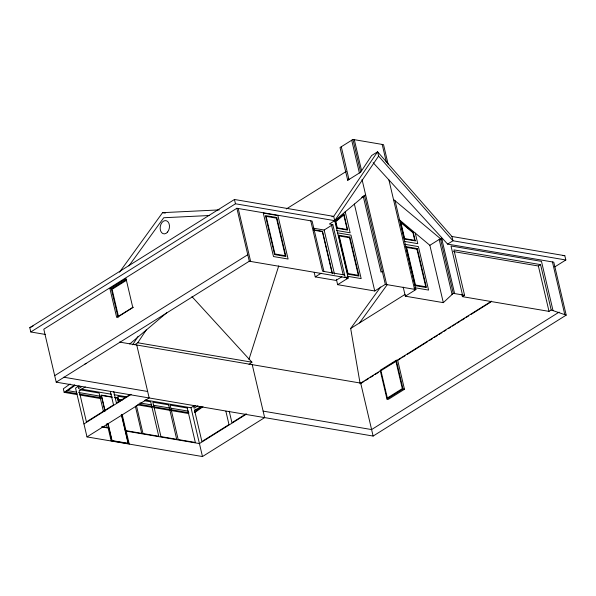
<?xml version="1.0" encoding="UTF-8"?>
<svg xmlns="http://www.w3.org/2000/svg" width="596" height="596" viewBox="0 0 596 596"><rect width="100%" height="100%" fill="white"/><g stroke="black" fill="none" stroke-linecap="round" stroke-linejoin="round"><path stroke-width="0.89" d="M248.964 359.381L278.727 265.89M132.662 344.808L138.138 336.293M134.83 344.704L137.751 342.767L146.46 329.603M388.123 164.198L383.533 144.649L352.959 139.449L340.033 147.54L347.714 180.297L348.667 178.852M347.714 180.297L360.64 172.199L371.695 155.489L377.588 151.801L451.939 236.485L452.945 240.777L565.835 259.983L564.822 255.691L451.939 236.485M345.24 277.535L332.814 224.58L329.394 223.999L334.714 220.669L378.594 156.092L377.588 151.801L333.708 216.37L331.89 216.735M119.491 272.216L162.566 212.66L219.291 209.896M128.907 265.913L163.751 217.741L209.658 215.499M360.17 383.876L350.671 328.47L380.658 287.011M359.567 322.905L387.333 284.515M403.209 287.123L405.332 296.19L443.32 302.649L453.265 293.344L464.575 295.266L453.928 249.888L540.565 264.624L551.203 310.002L566.2 315.128L553.781 262.173L447.626 244.114L373.118 162.656M334.766 220.699L365.586 194.646M129.764 343.966L166.701 312.788M249.024 364.439L251.929 362.189L191.964 296.629M70.112 383.966L63.332 388.801L64.167 392.362L76.996 394.545M64.167 392.362L74.716 384.837M75.051 385.388L66.044 391.818L77.048 393.688M78.568 385.985L75.558 388.13L86.994 436.905L202.476 456.551L264.646 417.61L252.227 364.655M79.737 386.052L78.255 387.109L78.597 388.57L81.697 386.633M145.208 399.983L191.033 407.776L194.043 405.63M195.212 405.697L193.73 406.755L194.072 408.215L197.946 405.787M194.452 410.212L195.95 409.139M194.803 411.732L201.56 406.912M194.728 412.574L203.02 406.666M45.438 334.46L30.806 331.972L29.8 327.681L234.459 199.489L333.708 216.37L348.22 278.041L337.641 284.672L336.375 279.293M30.806 331.972L235.465 203.787L334.714 220.669M323.926 271.463L312.103 221.056L236.873 208.265L43.799 329.201L56.218 382.155L373.126 436.063L566.2 315.128M109.932 288.673L126.009 278.6L132.759 307.38L116.682 317.445L109.932 288.673L111.363 288.911L126.672 279.323M126.27 280.44L112.093 289.321L118.492 316.588L133.459 307.216M286.318 208.972L346.172 171.477M54.698 375.666L247.772 254.73M84.848 364.134L86.174 363.307M56.218 382.155L249.292 261.219L348.22 278.041M361.705 197.321L364.506 195.562L385.336 284.359L415.911 289.559L395.081 200.763M313.332 228.179L324.142 230.019L332.814 224.58M85.317 386.938L79.126 390.812L86.413 421.893L113.516 404.922L110.394 391.602M314.196 272.394L315.247 276.894L321.192 273.177M130.427 394.328L116.451 403.075L113.747 391.535M83.954 423.927L131.172 394.351M341.903 276.7L335.958 280.418L315.247 276.894M86.994 436.905L149.171 397.964L136.752 345.01M382.289 271.381L381.038 272.163L363.255 196.345M443.32 302.649L429.865 245.299L440.444 238.676L453.265 293.344M447.626 244.114L452.945 240.777L378.594 156.092M337.641 284.672L374.757 290.982L385.336 284.359M200.792 406.576L194.601 410.458L201.895 441.539L228.991 424.561L225.869 411.24M350.671 328.47L405.138 294.357M405.332 296.19L415.911 289.559M245.91 413.967L231.933 422.72L229.222 411.18M246.647 413.997L199.429 443.573L126.203 431.117L129.243 444.095M461.967 294.856L462.384 296.637L464.575 295.266M453.563 251.564L538.374 265.995L540.565 264.624M396.288 360.237L380.211 370.31L386.96 399.089L388.391 399.327L404.468 389.262L397.718 360.483L396.288 360.237L403.038 389.017L404.468 389.262M119.438 342.067L360.707 383.109L380.404 370.764M391.438 363.858L393.8 362.375M396.169 360.893L491.521 301.166M360.952 383.384L364.104 381.41M365.676 380.427L368.827 378.453M370.399 377.469L373.55 375.495M375.122 374.512L378.274 372.537M397.949 360.215L401.101 358.241M402.673 357.257L405.034 355.775M407.396 354.3L427.861 341.478M429.44 340.487L432.584 338.521M434.164 337.53L437.308 335.563M438.88 334.572L442.031 332.605M443.603 331.614L445.964 330.139M448.326 328.657L450.688 327.182M452.267 326.191L455.411 324.224M456.99 323.233L460.134 321.259M461.706 320.275L464.858 318.301M466.43 317.318L468.791 315.843M471.153 314.36L490.836 302.03M554.809 266.889L565.835 259.983M386.96 399.089L403.038 389.017M462.384 296.637L549.02 311.373L551.203 310.002M559.16 312.088L371.599 429.574L263.127 411.121M29.8 327.681L33.085 325.997M562.982 255.58L564.822 255.691M404.736 241.447L417.766 243.66L415.293 233.118M336.584 230.488L350.143 232.79L345.188 211.684M337.276 232.805L350.97 235.129L361.169 278.608L347.475 276.276M404.706 244.271L418.399 246.602L428.591 290.081L414.905 287.749M313.72 229.803L322.563 231.3L332.508 273.72M313.362 230.138L322.332 231.658L332.084 273.244M162.566 212.66L165.301 213.13M344.637 274.987L322.585 271.232L310.762 220.833M137.751 342.767L251.929 362.189M63.809 377.216L147.652 391.475M81.056 389.069L111.296 394.217M114.045 394.679L126.881 396.862M79.745 389.732L99.122 393.032L103.369 411.158M125.771 397.562L117.896 396.221L119.17 401.659M144.56 400.758L150.684 401.801L158.767 436.242L143.01 433.568L136.424 405.466M112.16 396.958L101.156 395.088L104.941 411.24M114.909 397.428L117.658 397.897L118.716 402.382M112.152 397.256L101.476 395.439L105.075 410.793M114.819 397.711L117.486 398.165L118.336 401.778M66.603 390.454L76.69 392.168M78.523 392.481L100.523 396.228M117.941 399.186L122.523 399.968M139.941 402.933L151.861 404.96M153.694 405.273L169.279 407.925M171.112 408.23L188.53 411.195M79.797 394.157L100.88 397.741M118.299 400.706L120.131 401.019M138.466 404.133L188.887 412.715M79.745 395.014L100.828 398.597M137.482 404.833L152.144 407.329M153.977 407.642L188.805 413.564M101.916 426.572L107.198 427.474L106.349 423.845M101.886 426.982L108.159 428.047L111.206 441.025M393.479 199.422L442.053 240.017M399.067 219.559L429.865 245.299M552.432 261.942L564.799 314.643M553.028 310.628L541.481 261.376L451.016 245.984L462.489 294.908M538.374 265.995L549.02 311.373M441.42 237.335L454.614 293.567M439.192 239.458L452.088 294.439M382.192 144.418L386.372 162.254M388.905 179.917L414.563 289.328M414.235 288.531L414.66 290.341M354.307 139.673L361.593 170.754M352.959 139.449L360.64 172.199M362.033 179.5L386.677 284.59M351.707 140.231L359.388 172.982M341.285 146.758L348.965 179.508M354.352 204.003L374.757 290.982M346.544 277.036L346.969 278.831M331.57 225.37L343.177 274.868M360.707 383.109L373.126 436.063M324.142 230.019L334.483 274.123M238.221 208.488L250.64 261.443M236.873 208.265L249.292 261.219M234.459 199.489L235.465 203.787M191.033 407.776L202.476 456.551M111.363 288.911L118.112 317.69M135.344 406.152L141.729 433.344L125.972 430.662L122.143 414.354M121.659 414.943L128.393 443.662L111.892 440.854L107.891 423.801M121.301 414.414L128.073 443.305L112.063 440.586L108.04 423.428M343.929 214.091L335.384 221.31L337.016 228.268L347.677 230.078L343.929 214.091M343.758 214.925L335.824 221.63L337.284 227.851L347.185 229.535L343.758 214.925M395.908 361.34L380.948 370.712L387.34 397.986L402.307 388.614L395.908 361.34M277.9 215.558L263.298 213.07L273.497 256.548L288.099 259.029L277.9 215.558M414.742 240.33L404.639 238.609L400.885 222.599L412.953 232.686L414.742 240.33M415.233 240.873L404.371 239.026L400.296 221.645L413.266 232.492L415.233 240.873M276.79 217.525L265.458 215.596L274.607 254.581L285.931 256.504L276.79 217.525M276.44 218.143L266.144 216.385L274.957 253.963L285.253 255.714L276.44 218.143M349.859 237.096L338.528 235.174L347.677 274.153L359.001 276.082L349.859 237.096M417.289 248.569L405.958 246.64L415.107 285.626L426.431 287.555L417.289 248.569M349.509 237.715L339.213 235.964L348.027 273.542L358.323 275.292L349.509 237.715M416.939 249.188L406.636 247.437L415.449 285.007L425.753 286.758L416.939 249.188M168.623 404.855L152.867 402.173L160.95 436.615L176.699 439.297L168.623 404.855M187.271 408.022L170.098 405.101L178.174 439.543L195.346 442.47L187.271 408.022M167.625 232.008A6.698 4.604 -80.3 0 0 166.656 220.84A6.698 4.604 -80.3 0 0 160.175 228.849A6.698 4.604 -80.3 0 0 167.625 232.008"/></g></svg>
